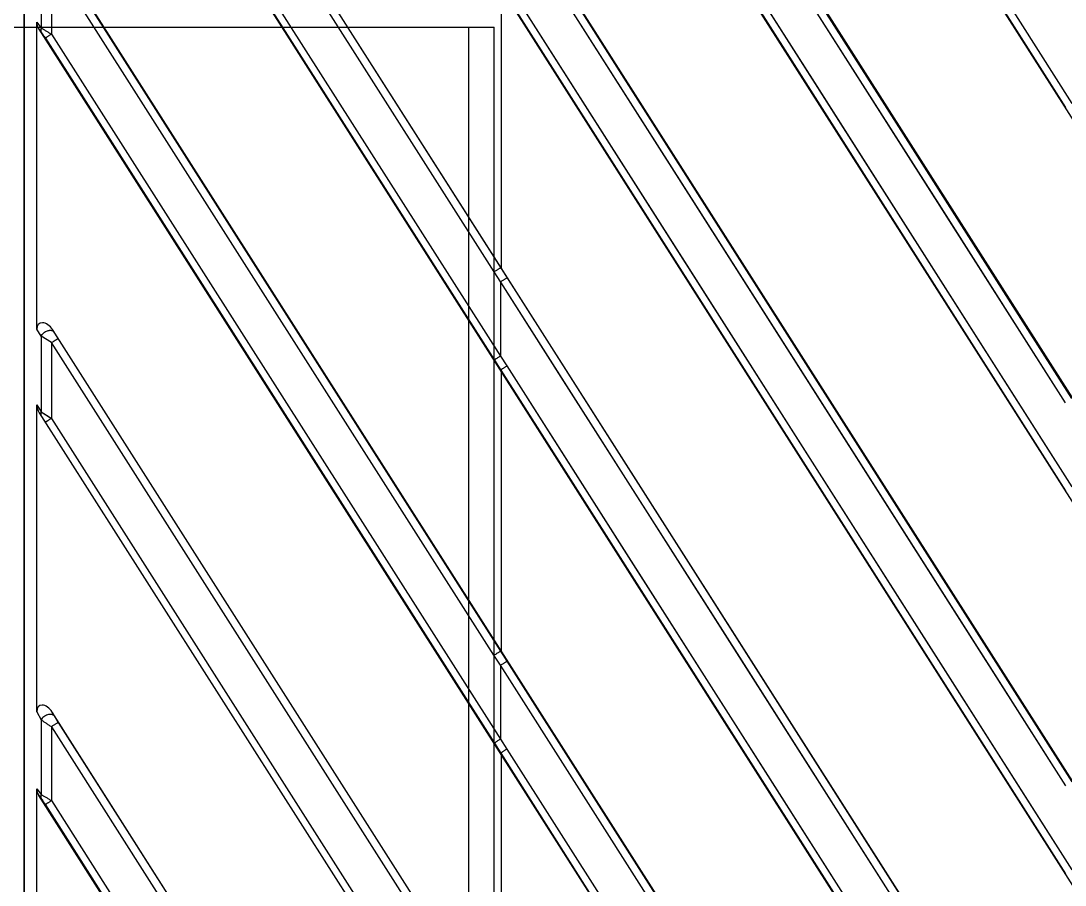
# Model space of a CAD drawing. Header units: millimetres. Extents: x 3299 to 14264, y 1863 to 5555.
# Drawn here: x 10173.75 to 10214.85, y 3178.05 to 3212.04 of the extents above; entities that cross this region are included whole.
import ezdxf

# ---------------------------------------------------------------- set-up
doc = ezdxf.new("R2010")
doc.units = ezdxf.units.MM

# ---------------------------------------------------------------- blocks, each defined once
blk = doc.blocks.new('ERTFHGJ')
at = {"color": 40, "linetype": 'Continuous', "true_color": 0xf8d731}
for p, q in [((8878.457, 3617.77), (8878.457, 3696.77)), ((8925.457, 3696.77), (8878.457, 3696.77)), ((8879.457, 3617.77), (8879.457, 3696.77))]:
    blk.add_line(p, q, dxfattribs=at)
blk = doc.blocks.new('ryfh')
at = {"xscale": -1}
blk.add_blockref('ERTFHGJ', (17197.083, 190.944), dxfattribs=at)
blk = doc.blocks.new('1111')
at = {"color": 7, "linetype": 'Continuous'}
for p, q in [((16002.781, 6714.134), (16002.781, 7051.634)), ((16602.781, 7051.634), (16602.781, 6714.134)), ((16003.365, 6872.355), (16103.731, 6714.812)), ((16003.885, 6860.558), (16096.525, 6715.143)), ((16003.365, 6857.28), (16094.127, 6714.812)), ((16003.885, 6845.483), (16086.921, 6715.143)), ((16021.778, 6844.025), (16044.024, 6809.127)), ((16021.54, 6843.865), (16043.772, 6808.966)), ((16003.365, 6842.204), (16084.523, 6714.812)), ((16044.024, 6797.516), (16021.794, 6832.413)), ((16043.772, 6797.356), (16021.527, 6832.252)), ((16043.732, 6767.861), (16003.885, 6830.407)), ((16004.125, 6829.997), (16021.541, 6802.658)), ((16003.858, 6829.836), (16021.275, 6802.497)), ((16021.54, 6828.79), (16043.772, 6793.891)), ((16021.778, 6828.95), (16044.024, 6794.051)), ((16003.365, 6827.129), (16074.919, 6714.812)), ((16003.621, 6826.767), (16021.29, 6799.032)), ((16003.858, 6826.927), (16021.527, 6799.192)), ((16038.576, 6817.673), (16044.024, 6809.127)), ((16021.794, 6817.337), (16044.024, 6782.441)), ((16021.794, 6817.337), (16026.575, 6809.832)), ((16028.804, 6817.388), (16033.55, 6809.937)), ((16029.046, 6817.548), (16033.795, 6810.098)), ((16021.527, 6817.176), (16043.772, 6782.28)), ((16036.754, 6808.928), (16032.008, 6816.379)), ((16038.883, 6805.025), (16031.748, 6816.218)), ((16003.885, 6815.332), (16067.713, 6715.143)), ((16003.455, 6815.027), (16003.455, 6812.09)), ((16003.858, 6814.76), (16003.858, 6811.852)), ((16021.275, 6787.422), (16003.858, 6814.76)), ((16021.541, 6787.583), (16004.125, 6814.921)), ((16021.54, 6813.715), (16024.031, 6809.805)), ((16021.54, 6813.715), (16043.772, 6778.816)), ((16021.552, 6813.657), (16021.552, 6802.676)), ((16021.778, 6813.875), (16024.27, 6809.965)), ((16021.778, 6813.875), (16044.024, 6778.976)), ((16023.963, 6813.355), (16028.669, 6805.972)), ((16040.92, 6813.443), (16043.772, 6808.966)), ((16003.28, 6800.245), (16003.28, 6812.319)), ((16003.28, 6812.319), (16003.455, 6812.09)), ((16003.365, 6812.053), (16065.315, 6714.812)), ((16003.365, 6812.053), (16003.46, 6811.93)), ((16003.621, 6811.692), (16021.29, 6783.957)), ((16003.858, 6811.852), (16021.527, 6784.117)), ((16024.031, 6809.805), (16028.804, 6802.313)), ((16024.27, 6809.965), (16029.046, 6802.473)), ((16026.575, 6809.832), (16031.296, 6802.422)), ((16033.55, 6809.937), (16038.328, 6802.437)), ((16033.795, 6810.098), (16038.576, 6802.597)), ((16041.53, 6801.431), (16036.754, 6808.928)), ((16028.669, 6805.972), (16035.786, 6794.808)), ((16043.772, 6797.356), (16038.883, 6805.025)), ((16021.275, 6802.497), (16021.527, 6802.101)), ((16021.552, 6802.676), (16021.541, 6802.658)), ((16021.541, 6802.658), (16021.794, 6802.262)), ((16029.046, 6802.473), (16033.795, 6795.022)), ((16031.296, 6802.422), (16038.499, 6791.114)), ((16038.328, 6802.437), (16043.772, 6793.891)), ((16038.576, 6802.597), (16044.024, 6794.051)), ((16021.527, 6802.101), (16021.527, 6799.192)), ((16021.527, 6802.101), (16043.353, 6767.861)), ((16021.527, 6802.101), (16023.911, 6798.36)), ((16021.794, 6802.262), (16043.708, 6767.861)), ((16021.794, 6802.262), (16026.476, 6794.912)), ((16028.804, 6802.313), (16033.55, 6794.862)), ((16044.024, 6797.516), (16041.53, 6801.431)), ((16003.455, 6799.97), (16003.28, 6800.245)), ((16003.455, 6799.97), (16003.455, 6796.992)), ((16003.858, 6799.717), (16003.455, 6799.97)), ((16038.818, 6745.424), (16003.903, 6800.229)), ((16003.858, 6799.717), (16003.858, 6796.739)), ((16021.527, 6771.983), (16003.858, 6799.717)), ((16021.527, 6799.192), (16021.778, 6798.799)), ((16021.29, 6799.032), (16021.54, 6798.639)), ((16021.778, 6798.799), (16026.848, 6790.845)), ((16021.778, 6798.799), (16041.397, 6768.022)), ((16021.54, 6798.639), (16024.099, 6794.623)), ((16021.54, 6798.639), (16041.147, 6767.861)), ((16021.552, 6798.581), (16021.54, 6798.639)), ((16021.552, 6798.581), (16021.552, 6787.601)), ((16023.911, 6798.36), (16030.844, 6787.485)), ((16003.28, 6785.197), (16003.28, 6797.267)), ((16003.28, 6797.267), (16003.455, 6796.992)), ((16003.381, 6796.953), (16036.269, 6745.33)), ((16003.455, 6796.992), (16003.553, 6796.931)), ((16003.553, 6796.931), (16003.858, 6796.739)), ((16003.553, 6796.931), (16003.615, 6796.892)), ((16003.615, 6796.892), (16003.687, 6796.847)), ((16003.687, 6796.847), (16003.769, 6796.795)), ((16003.769, 6796.795), (16003.858, 6796.739)), ((16003.858, 6796.739), (16021.527, 6769.005)), ((16033.795, 6795.022), (16038.576, 6787.522)), ((16024.099, 6794.623), (16029.206, 6786.606)), ((16026.476, 6794.912), (16031.105, 6787.646)), ((16033.55, 6794.862), (16040.92, 6783.293)), ((16035.786, 6794.808), (16040.876, 6786.822)), ((16038.499, 6791.114), (16044.024, 6782.441)), ((16026.848, 6790.845), (16032.135, 6782.552)), ((16031.105, 6787.646), (16038.179, 6776.541)), ((16021.527, 6787.025), (16021.275, 6787.422)), ((16021.552, 6787.601), (16021.541, 6787.583)), ((16021.794, 6787.187), (16021.541, 6787.583)), ((16030.844, 6787.485), (16037.923, 6776.38)), ((16038.576, 6787.522), (16044.024, 6778.976)), ((16033.744, 6767.861), (16021.527, 6787.025)), ((16021.527, 6787.025), (16021.527, 6784.117)), ((16034.002, 6768.022), (16021.794, 6787.187)), ((16040.876, 6786.822), (16043.772, 6782.28)), ((16029.206, 6786.606), (16034.727, 6777.938)), ((16003.28, 6785.197), (16003.455, 6784.877)), ((16003.885, 6785.181), (16003.964, 6785.038)), ((16017.501, 6763.81), (16003.885, 6785.181)), ((16003.455, 6784.877), (16003.455, 6781.939)), ((16004.125, 6784.771), (16017.483, 6763.803)), ((16003.858, 6784.609), (16003.858, 6781.701)), ((16003.858, 6784.609), (16017.216, 6763.641)), ((16021.29, 6783.957), (16021.54, 6783.564)), ((16021.527, 6784.117), (16021.778, 6783.724)), ((16021.54, 6783.564), (16031.543, 6767.861)), ((16021.552, 6783.506), (16021.54, 6783.564)), ((16021.552, 6783.506), (16021.552, 6772.525)), ((16021.778, 6783.724), (16031.787, 6768.021)), ((16040.92, 6783.293), (16043.772, 6778.816)), ((16032.135, 6782.552), (16038.039, 6773.29)), ((16003.28, 6770.094), (16003.28, 6782.168)), ((16003.28, 6782.168), (16003.455, 6781.939)), ((16003.365, 6781.903), (16003.46, 6781.78)), ((16015.907, 6762.216), (16003.365, 6781.903)), ((16003.621, 6781.541), (16015.882, 6762.294)), ((16003.858, 6781.701), (16016.12, 6762.454))]:
    blk.add_line(p, q, dxfattribs=at)
for centre, major_axis, ratio, start_param, end_param in [((16003.642, 6812.182), (-0.278, 0.337), 0.685856, 0.694237, 1.39405), ((16003.642, 6800.08), (-0.264, 0.384), 0.642651, -1.624536, 0.752228), ((16003.642, 6797.102), (-0.264, 0.384), 0.642651, 0.752228, 1.517057), ((16003.642, 6785.005), (-0.253, 0.43), 0.601104, -1.513218, 0.79522), ((16003.642, 6782.031), (-0.278, 0.337), 0.685856, 0.694237, 1.39405)]:
    blk.add_ellipse(centre, major_axis=major_axis, ratio=ratio, start_param=start_param, end_param=end_param, dxfattribs=at)
for points, knots in [([(16003.455, 6812.09), (16003.45, 6812.076), (16003.443, 6812.048), (16003.44, 6812.006), (16003.445, 6811.966), (16003.454, 6811.941), (16003.46, 6811.93)], [0, 0, 0, 0, 0.271855, 0.527736, 0.769173, 1, 1, 1, 1]), ([(16003.455, 6812.09), (16003.468, 6812.084), (16003.495, 6812.069), (16003.537, 6812.045), (16003.584, 6812.018), (16003.635, 6811.988), (16003.689, 6811.956), (16003.763, 6811.911), (16003.82, 6811.876), (16003.858, 6811.852)], [0, 0, 0, 0, 0.090397, 0.195428, 0.312456, 0.43902, 0.572905, 0.712149, 1, 1, 1, 1]), ([(16003.46, 6811.93), (16003.466, 6811.922), (16003.478, 6811.905), (16003.504, 6811.869), (16003.538, 6811.819), (16003.579, 6811.756), (16003.607, 6811.713), (16003.621, 6811.692)], [0, 0, 0, 0, 0.103408, 0.218747, 0.468859, 0.73184, 1, 1, 1, 1]), ([(16003.858, 6811.852), (16003.843, 6811.842), (16003.814, 6811.823), (16003.771, 6811.796), (16003.732, 6811.77), (16003.697, 6811.747), (16003.671, 6811.729), (16003.654, 6811.717), (16003.644, 6811.71), (16003.635, 6811.704), (16003.629, 6811.699), (16003.624, 6811.695), (16003.621, 6811.693), (16003.621, 6811.692)], [0, 0, 0, 0, 0.186782, 0.366131, 0.532175, 0.679595, 0.803609, 0.85556, 0.900224, 0.93725, 0.966352, 0.987305, 1, 1, 1, 1]), ([(16021.541, 6802.658), (16021.541, 6802.658), (16021.54, 6802.657), (16021.536, 6802.656), (16021.531, 6802.653), (16021.523, 6802.649), (16021.513, 6802.643), (16021.501, 6802.636), (16021.481, 6802.625), (16021.451, 6802.607), (16021.412, 6802.583), (16021.369, 6802.556), (16021.322, 6802.527), (16021.291, 6802.507), (16021.275, 6802.497)], [0, 0, 0, 0, 0.005231, 0.012589, 0.033669, 0.063117, 0.100673, 0.146013, 0.198735, 0.324335, 0.472945, 0.63916, 0.81702, 1, 1, 1, 1]), ([(16021.794, 6802.262), (16021.793, 6802.262), (16021.792, 6802.261), (16021.789, 6802.26), (16021.783, 6802.257), (16021.775, 6802.253), (16021.765, 6802.247), (16021.753, 6802.24), (16021.733, 6802.229), (16021.704, 6802.211), (16021.665, 6802.187), (16021.621, 6802.16), (16021.575, 6802.131), (16021.543, 6802.111), (16021.527, 6802.101)], [0, 0, 0, 0, 0.005231, 0.012589, 0.033669, 0.063117, 0.100673, 0.146013, 0.198735, 0.324335, 0.472945, 0.63916, 0.81702, 1, 1, 1, 1]), ([(16003.455, 6799.97), (16003.466, 6799.994), (16003.494, 6800.042), (16003.553, 6800.103), (16003.625, 6800.154), (16003.692, 6800.183), (16003.747, 6800.197), (16003.799, 6800.205), (16003.849, 6800.202), (16003.894, 6800.189), (16003.923, 6800.175), (16003.947, 6800.155), (16003.96, 6800.14), (16003.965, 6800.131)], [0, 0, 0, 0, 0.126758, 0.264209, 0.406553, 0.546898, 0.614349, 0.679007, 0.797934, 0.852288, 0.903522, 0.952419, 1, 1, 1, 1]), ([(16003.858, 6799.717), (16003.875, 6799.728), (16003.908, 6799.749), (16003.95, 6799.775), (16003.982, 6799.795), (16004.004, 6799.809), (16004.025, 6799.822), (16004.044, 6799.833), (16004.062, 6799.844), (16004.078, 6799.853), (16004.092, 6799.861), (16004.103, 6799.868), (16004.111, 6799.872), (16004.117, 6799.875), (16004.12, 6799.876), (16004.122, 6799.878), (16004.124, 6799.878), (16004.125, 6799.879), (16004.126, 6799.879), (16004.126, 6799.878)], [0, 0, 0, 0, 0.192507, 0.378902, 0.467383, 0.551547, 0.630534, 0.703523, 0.769793, 0.828658, 0.879541, 0.921915, 0.955367, 0.968646, 0.979578, 0.988145, 0.994348, 0.998221, 1, 1, 1, 1]), ([(16021.527, 6799.192), (16021.512, 6799.183), (16021.483, 6799.164), (16021.44, 6799.136), (16021.401, 6799.11), (16021.366, 6799.087), (16021.34, 6799.07), (16021.323, 6799.058), (16021.313, 6799.051), (16021.304, 6799.044), (16021.298, 6799.039), (16021.293, 6799.036), (16021.29, 6799.033), (16021.29, 6799.032)], [0, 0, 0, 0, 0.186782, 0.366131, 0.532175, 0.679595, 0.803609, 0.85556, 0.900224, 0.93725, 0.966352, 0.987305, 1, 1, 1, 1]), ([(16021.778, 6798.799), (16021.763, 6798.79), (16021.733, 6798.771), (16021.691, 6798.743), (16021.651, 6798.717), (16021.617, 6798.694), (16021.591, 6798.677), (16021.574, 6798.665), (16021.563, 6798.657), (16021.555, 6798.651), (16021.548, 6798.646), (16021.543, 6798.642), (16021.541, 6798.64), (16021.54, 6798.639)], [0, 0, 0, 0, 0.186765, 0.36611, 0.532157, 0.679586, 0.803609, 0.855564, 0.900231, 0.937259, 0.966361, 0.987311, 1, 1, 1, 1]), ([(16003.455, 6796.992), (16003.449, 6796.978), (16003.44, 6796.95), (16003.436, 6796.906), (16003.441, 6796.866), (16003.452, 6796.842), (16003.459, 6796.831)], [0, 0, 0, 0, 0.277177, 0.533061, 0.771506, 1, 1, 1, 1]), ([(16003.858, 6796.739), (16003.842, 6796.729), (16003.811, 6796.709), (16003.766, 6796.68), (16003.731, 6796.657), (16003.705, 6796.64), (16003.688, 6796.628), (16003.673, 6796.618), (16003.659, 6796.608), (16003.647, 6796.6), (16003.637, 6796.593), (16003.631, 6796.588), (16003.626, 6796.585), (16003.624, 6796.583), (16003.622, 6796.581), (16003.621, 6796.58), (16003.62, 6796.579), (16003.62, 6796.578), (16003.62, 6796.578)], [0, 0, 0, 0, 0.196965, 0.385213, 0.557811, 0.636283, 0.708546, 0.773962, 0.831919, 0.88191, 0.923472, 0.956239, 0.969238, 0.979938, 0.988324, 0.994402, 0.99821, 1, 1, 1, 1]), ([(16021.275, 6787.422), (16021.291, 6787.432), (16021.322, 6787.452), (16021.369, 6787.481), (16021.412, 6787.508), (16021.451, 6787.532), (16021.481, 6787.549), (16021.501, 6787.561), (16021.513, 6787.568), (16021.523, 6787.574), (16021.531, 6787.578), (16021.536, 6787.581), (16021.54, 6787.582), (16021.541, 6787.583), (16021.541, 6787.583)], [0, 0, 0, 0, 0.18298, 0.36084, 0.527055, 0.675665, 0.801265, 0.853987, 0.899327, 0.936883, 0.966331, 0.987411, 0.994769, 1, 1, 1, 1]), ([(16021.527, 6787.025), (16021.543, 6787.036), (16021.575, 6787.056), (16021.621, 6787.085), (16021.665, 6787.112), (16021.704, 6787.136), (16021.733, 6787.153), (16021.753, 6787.165), (16021.765, 6787.172), (16021.775, 6787.178), (16021.783, 6787.182), (16021.789, 6787.185), (16021.792, 6787.186), (16021.793, 6787.186), (16021.794, 6787.187)], [0, 0, 0, 0, 0.18298, 0.36084, 0.527055, 0.675665, 0.801265, 0.853987, 0.899327, 0.936883, 0.966331, 0.987411, 0.994769, 1, 1, 1, 1]), ([(16003.964, 6785.038), (16003.958, 6785.045), (16003.944, 6785.058), (16003.92, 6785.074), (16003.89, 6785.085), (16003.846, 6785.095), (16003.782, 6785.095), (16003.704, 6785.078), (16003.626, 6785.045), (16003.555, 6784.998), (16003.496, 6784.942), (16003.466, 6784.899), (16003.455, 6784.877)], [0, 0, 0, 0, 0.045713, 0.093827, 0.145197, 0.200355, 0.321964, 0.456539, 0.598535, 0.740949, 0.876692, 1, 1, 1, 1]), ([(16003.455, 6784.877), (16003.468, 6784.868), (16003.494, 6784.849), (16003.536, 6784.82), (16003.583, 6784.788), (16003.633, 6784.754), (16003.687, 6784.719), (16003.762, 6784.67), (16003.819, 6784.634), (16003.858, 6784.609)], [0, 0, 0, 0, 0.093828, 0.200628, 0.318136, 0.444256, 0.577126, 0.71505, 1, 1, 1, 1]), ([(16004.125, 6784.771), (16004.124, 6784.77), (16004.123, 6784.77), (16004.12, 6784.769), (16004.114, 6784.766), (16004.106, 6784.762), (16004.096, 6784.756), (16004.084, 6784.749), (16004.064, 6784.737), (16004.035, 6784.72), (16003.996, 6784.696), (16003.952, 6784.669), (16003.906, 6784.64), (16003.874, 6784.62), (16003.858, 6784.609)], [0, 0, 0, 0, 0.005231, 0.012589, 0.033669, 0.063117, 0.100673, 0.146013, 0.198735, 0.324335, 0.472945, 0.63916, 0.81702, 1, 1, 1, 1]), ([(16003.964, 6785.038), (16003.975, 6785.017), (16004, 6784.974), (16004.039, 6784.908), (16004.081, 6784.84), (16004.11, 6784.794), (16004.125, 6784.771)], [0, 0, 0, 0, 0.226755, 0.475744, 0.735416, 1, 1, 1, 1]), ([(16021.527, 6784.117), (16021.512, 6784.107), (16021.483, 6784.089), (16021.44, 6784.061), (16021.401, 6784.035), (16021.366, 6784.012), (16021.34, 6783.995), (16021.323, 6783.983), (16021.313, 6783.975), (16021.304, 6783.969), (16021.298, 6783.964), (16021.293, 6783.96), (16021.29, 6783.958), (16021.29, 6783.957)], [0, 0, 0, 0, 0.186782, 0.366131, 0.532175, 0.679595, 0.803609, 0.85556, 0.900224, 0.93725, 0.966352, 0.987305, 1, 1, 1, 1]), ([(16021.778, 6783.724), (16021.763, 6783.714), (16021.733, 6783.695), (16021.691, 6783.668), (16021.651, 6783.642), (16021.617, 6783.619), (16021.591, 6783.601), (16021.574, 6783.589), (16021.563, 6783.582), (16021.555, 6783.576), (16021.548, 6783.571), (16021.543, 6783.567), (16021.541, 6783.565), (16021.54, 6783.564)], [0, 0, 0, 0, 0.186765, 0.36611, 0.532157, 0.679586, 0.803609, 0.855564, 0.900231, 0.937259, 0.966361, 0.987311, 1, 1, 1, 1]), ([(16003.455, 6781.939), (16003.45, 6781.925), (16003.443, 6781.897), (16003.44, 6781.855), (16003.445, 6781.815), (16003.454, 6781.791), (16003.46, 6781.78)], [0, 0, 0, 0, 0.271855, 0.527736, 0.769173, 1, 1, 1, 1]), ([(16003.455, 6781.939), (16003.468, 6781.933), (16003.495, 6781.918), (16003.537, 6781.895), (16003.584, 6781.867), (16003.635, 6781.838), (16003.689, 6781.806), (16003.763, 6781.76), (16003.82, 6781.725), (16003.858, 6781.701)], [0, 0, 0, 0, 0.090397, 0.195428, 0.312456, 0.43902, 0.572905, 0.712149, 1, 1, 1, 1]), ([(16003.46, 6781.78), (16003.466, 6781.772), (16003.478, 6781.755), (16003.504, 6781.718), (16003.538, 6781.668), (16003.579, 6781.606), (16003.607, 6781.563), (16003.621, 6781.541)], [0, 0, 0, 0, 0.103408, 0.218747, 0.468859, 0.73184, 1, 1, 1, 1]), ([(16003.858, 6781.701), (16003.843, 6781.691), (16003.814, 6781.673), (16003.771, 6781.645), (16003.732, 6781.619), (16003.697, 6781.596), (16003.671, 6781.578), (16003.654, 6781.566), (16003.644, 6781.559), (16003.635, 6781.553), (16003.629, 6781.548), (16003.624, 6781.544), (16003.621, 6781.542), (16003.621, 6781.541)], [0, 0, 0, 0, 0.186782, 0.366131, 0.532175, 0.679595, 0.803609, 0.85556, 0.900224, 0.93725, 0.966352, 0.987305, 1, 1, 1, 1])]:
    blk.add_open_spline(points, degree=3, knots=knots, dxfattribs=at)
blk = doc.blocks.new('*U162')
blk.add_blockref('1111', (-16308.281, -6888.884))
blk = doc.blocks.new('*U163')
at = {"color": 0, "linetype": 'ByBlock', "lineweight": -2, "transparency": 16777216}
for p in [(0, 0), (600, 0)]:
    blk.add_blockref('*U162', p, dxfattribs=at)

msp = doc.modelspace()

# ---------------------------------------------------------------- block references
for name, p in [('*U163', (9879.37292, 3288.5531)), ('ryfh', (1873.74628, -675.91128))]:
    msp.add_blockref(name, p)

doc.saveas('drawing.dxf')
